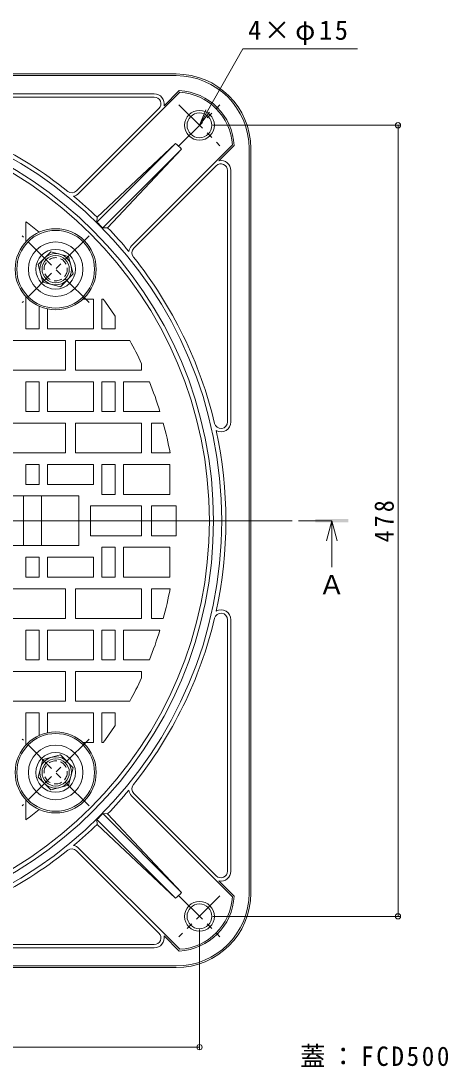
# Model space of a CAD drawing. Units: millimetres, scale not verified. Extents: x -688 to 760, y -541 to 529.
# Drawn here: x -148 to 110, y -105 to 527 of the extents above; entities that cross this region are included whole.
import ezdxf
from ezdxf.enums import TextEntityAlignment as Align

# ---------------------------------------------------------------- set-up
doc = ezdxf.new("R2010")
doc.units = ezdxf.units.MM
doc.header["$LTSCALE"] = 4
doc.header["$PDMODE"] = 32
doc.header["$PDSIZE"] = 3.2
doc.linetypes.add('CHAIN1', pattern=[8, 5, -1, 1, -1])
doc.linetypes.add('DASHED1', pattern=[1.8, 1.2, -0.6])
for name, color, linetype, lineweight in [('8-1', 2, 'Continuous', 9), ('8-2', 3, 'Continuous', 9), ('8-3', 4, 'Continuous', 9), ('8-4', 7, 'Continuous', 9), ('8-5', 7, 'Continuous', 9)]:
    doc.layers.add(name, color=color, linetype=linetype, lineweight=lineweight)
doc.styles.add('ＭＳ ゴシック', font='')
doc.styles.get('ＭＳ ゴシック').set_extended_font_data('MS Gothic')

msp = doc.modelspace()

# ---------------------------------------------------------------- linework, layer by layer
at = {"layer": '8-1'}
for p, q in [((-504.1, 495.424), (-54.1, 495.424)), ((-54.1, 494.424), (-279.1, 494.424)), ((-67.405, 483.424), (-219.292, 483.424)), ((-67.405, 481.424), (-219.292, 481.424)), ((-112.982, 423.363), (-51.986, 484.359)), ((-61.524, 476.234), (-52.377, 485.382)), ((-64.577, 474.596), (-114.396, 424.777)), ((-102.148, 405.912), (-54.546, 453.514)), ((-54.546, 453.514), (-101.998, 408.891)), ((-98.613, 402.377), (-51.011, 449.979)), ((-95.634, 402.526), (-51.011, 449.979)), ((-81.162, 391.543), (-20.166, 452.539)), ((-28.291, 443), (-19.143, 452.148)), ((-10.1, 0.424), (-10.1, 450.424)), ((-9.1, 0.424), (-9.1, 450.424)), ((-79.748, 390.129), (-29.929, 439.948)), ((-23.1, 437.119), (-23.1, 285.233)), ((-21.1, 437.119), (-21.1, 285.233)), ((-102.148, 405.912), (-101.998, 408.891)), ((-98.613, 402.377), (-95.634, 402.526)), ((-23.1, 13.73), (-23.1, 165.616)), ((-21.1, 13.73), (-21.1, 165.616)), ((-81.162, 59.306), (-20.166, -1.69)), ((-79.748, 60.72), (-29.929, 10.901)), ((-102.148, 44.937), (-54.546, -2.665)), ((-102.148, 44.937), (-101.998, 41.958)), ((-98.613, 48.472), (-51.011, 0.87)), ((-98.613, 48.472), (-95.634, 48.322)), ((-95.634, 48.322), (-51.011, 0.87)), ((-54.546, -2.665), (-101.998, 41.958)), ((-64.577, -23.747), (-114.396, 26.072)), ((-112.982, 27.486), (-51.986, -33.51)), ((-28.291, 7.849), (-19.143, -1.299)), ((-67.405, -30.576), (-219.292, -30.576)), ((-61.524, -25.385), (-52.377, -34.533)), ((-67.405, -32.575), (-219.292, -32.575)), ((-54.1, -43.575), (-279.1, -43.575)), ((-504.1, -44.576), (-54.1, -44.576))]:
    msp.add_line(p, q, dxfattribs=at)
at = {"layer": '8-1', "linetype": 'CHAIN1'}
for p, q in [((-52.499, 476.824), (-27.701, 452.025)), ((-52.499, 452.025), (-27.701, 476.824)), ((-27.701, -1.176), (-52.5, -25.975)), ((-52.499, -1.176), (-27.701, -25.975))]:
    msp.add_line(p, q, dxfattribs=at)
at = {"layer": '8-1'}
for centre, radius in [((-40.1, 464.424), 9), ((-40.1, 464.424), 7.5), ((-40.1, -13.576), 9), ((-40.1, -13.576), 7.5)]:
    msp.add_circle(centre, radius, dxfattribs=at)
for centre, radius, start, end in [((-54.1, 450.424), 45, 0, 90), ((-54.1, 450.424), 44, 0, 90), ((-67.405, 477.424), 6, 348.55591, 90), ((-67.405, 477.424), 4, 314.99925, 90), ((-54.1, 450.424), 35, 2.82245, 87.17719), ((-54.1, 450.424), 34, 3.56546, 86.43428), ((-279.1, 225.424), 252.5, 270, 90), ((-279.1, 225.424), 247.5, 270, 90), ((-279.1, 225.424), 255, 51.31754, 76.64882), ((-69.657, 434.868), 24, 39.02087, 50.97913), ((-27.1, 437.119), 6, 0, 101.44409), ((-27.1, 437.119), 4, 0, 135.00075), ((-117.224, 427.606), 4, 231.31795, 315.00075), ((-117.224, 427.606), 6, 279.01062, 315.0005), ((-279.1, 225.424), 255, 46.01115, 50.32047), ((-279.1, 225.424), 252.76, 44.43329, 45.56671), ((-279.1, 225.424), 255, 39.6795, 43.98883), ((-76.919, 387.3), 6, 134.9995, 170.98938), ((-76.919, 387.3), 4, 134.99925, 218.68205), ((-279.1, 225.424), 255, 13.35117, 38.68245), ((-27.1, 285.233), 4, 193.35207, 0), ((-27.1, 285.233), 6, 241.04599, 0), ((-279.1, 225.424), 255, 347.6459, 12.3541), ((-27.1, 165.616), 6, 0, 118.95401), ((-279.1, 225.424), 255, 321.31755, 346.64883), ((-27.1, 165.616), 4, 0, 166.64793), ((-76.919, 63.549), 4, 141.31795, 225.00075), ((-279.1, 225.424), 255, 316.01117, 320.3205), ((-76.919, 63.549), 6, 189.01062, 225.0005), ((-279.1, 225.424), 252.76, 314.43329, 315.56671), ((-279.1, 225.424), 255, 309.67953, 313.98885), ((-279.1, 225.424), 255, 283.35118, 308.68246), ((-117.224, 23.243), 4, 44.99925, 128.68205), ((-117.224, 23.243), 6, 44.9995, 80.98938), ((-27.1, 13.73), 4, 224.99925, 0), ((-27.1, 13.73), 6, 258.55591, 0), ((-69.657, 15.981), 24, 309.02087, 320.97913), ((-54.1, 0.424), 45, 270, 0), ((-54.1, 0.424), 44, 270, 0), ((-54.1, 0.424), 35, 272.82281, 357.17755), ((-54.1, 0.424), 34, 273.56572, 356.43454), ((-67.405, -26.575), 4, 270, 45.00075), ((-67.405, -26.575), 6, 270, 11.44409)]:
    msp.add_arc(centre, radius, start, end, dxfattribs=at)
at = {"layer": '8-2'}
for p, q in [((-145.1, 406.17), (-145.1, 394.043)), ((-145.1, 360.862), (-145.1, 341.425)), ((-137.1, 355.099), (-137.1, 341.425)), ((-110.482, 359.424), (-104.1, 359.424)), ((-104.1, 359.424), (-104.1, 341.425)), ((-99.1, 359.424), (-99.1, 341.425)), ((-99.1, 359.424), (-98.355, 359.424)), ((-132.1, 353.474), (-132.1, 341.425)), ((-91.1, 349.041), (-91.1, 341.425)), ((-145.1, 341.425), (-137.1, 341.425)), ((-132.1, 341.425), (-104.1, 341.425)), ((-99.1, 341.425), (-91.1, 341.425)), ((-115.1, 334.424), (-115.1, 316.425)), ((-115.1, 334.424), (-82.265, 334.424)), ((-161.1, 316.425), (-121.1, 316.425)), ((-115.1, 316.425), (-75.1, 316.425)), ((-75.1, 320.34), (-75.1, 316.425)), ((-145.1, 309.424), (-145.1, 291.424)), ((-132.1, 309.424), (-104.1, 309.424)), ((-132.1, 309.424), (-132.1, 291.424)), ((-104.1, 309.424), (-104.1, 291.424)), ((-99.1, 309.424), (-99.1, 291.424)), ((-86.1, 309.424), (-86.1, 291.424)), ((-86.1, 309.424), (-70.368, 309.424)), ((-145.1, 291.424), (-137.1, 291.424)), ((-132.1, 291.424), (-104.1, 291.424)), ((-99.1, 291.424), (-91.1, 291.424)), ((-86.1, 291.424), (-63.998, 291.424)), ((-115.1, 284.424), (-115.1, 266.425)), ((-69.1, 284.424), (-69.1, 266.425)), ((-69.1, 284.424), (-61.974, 284.424)), ((-161.1, 266.425), (-121.1, 266.425)), ((-115.1, 266.425), (-75.1, 266.425)), ((-69.1, 266.425), (-57.867, 266.425)), ((-145.1, 259.425), (-137.1, 259.425)), ((-145.1, 259.425), (-145.1, 247.424)), ((-137.1, 259.425), (-137.1, 247.424)), ((-132.1, 259.425), (-104.1, 259.425)), ((-104.1, 259.425), (-104.1, 247.424)), ((-99.1, 259.425), (-99.1, 241.424)), ((-86.1, 259.425), (-86.1, 241.424)), ((-145.1, 247.424), (-137.1, 247.424)), ((-169.1, 240.424), (-113.1, 240.424)), ((-146.6, 240.424), (-146.6, 225.424)), ((-135.6, 240.424), (-135.6, 225.424)), ((-113.1, 240.424), (-113.1, 225.424)), ((-99.1, 241.424), (-91.1, 241.424)), ((-86.1, 241.424), (-58.1, 241.424)), ((-106.1, 234.425), (-75.1, 234.425)), ((-106.1, 234.425), (-106.1, 225.424)), ((-75.1, 234.425), (-75.1, 225.424)), ((-69.1, 234.425), (-54.28, 234.425)), ((-69.1, 234.425), (-69.1, 225.424)), ((-146.6, 210.425), (-146.6, 225.424)), ((-135.6, 210.425), (-135.6, 225.424)), ((-113.1, 210.425), (-113.1, 225.424)), ((-106.1, 216.424), (-106.1, 225.424)), ((-75.1, 216.424), (-75.1, 225.424)), ((-69.1, 216.424), (-69.1, 225.424)), ((-106.1, 216.424), (-75.1, 216.424)), ((-69.1, 216.424), (-54.28, 216.424)), ((-169.1, 210.425), (-113.1, 210.425)), ((-99.1, 209.425), (-91.1, 209.425)), ((-99.1, 191.424), (-99.1, 209.425)), ((-86.1, 209.425), (-58.1, 209.425)), ((-86.1, 191.424), (-86.1, 209.425)), ((-145.1, 191.424), (-145.1, 203.425)), ((-145.1, 203.425), (-137.1, 203.425)), ((-137.1, 191.424), (-137.1, 203.425)), ((-104.1, 191.424), (-104.1, 203.425)), ((-145.1, 191.424), (-137.1, 191.424)), ((-132.1, 191.424), (-104.1, 191.424)), ((-161.1, 184.424), (-121.1, 184.424)), ((-115.1, 184.424), (-75.1, 184.424)), ((-115.1, 166.424), (-115.1, 184.424)), ((-69.1, 166.424), (-69.1, 184.424)), ((-69.1, 184.424), (-57.867, 184.424)), ((-69.1, 166.424), (-61.974, 166.424)), ((-145.1, 159.425), (-137.1, 159.425)), ((-145.1, 141.425), (-145.1, 159.425)), ((-132.1, 159.425), (-104.1, 159.425)), ((-132.1, 141.425), (-132.1, 159.425)), ((-104.1, 141.425), (-104.1, 159.425)), ((-99.1, 159.425), (-91.1, 159.425)), ((-99.1, 141.425), (-99.1, 159.425)), ((-86.1, 141.425), (-86.1, 159.425)), ((-86.1, 159.425), (-63.998, 159.425)), ((-132.1, 141.425), (-104.1, 141.425)), ((-86.1, 141.425), (-70.368, 141.425)), ((-161.1, 134.424), (-121.1, 134.424)), ((-115.1, 134.424), (-75.1, 134.424)), ((-115.1, 116.425), (-115.1, 134.424)), ((-75.1, 130.509), (-75.1, 134.424)), ((-115.1, 116.425), (-82.265, 116.425)), ((-145.1, 109.424), (-137.1, 109.424)), ((-145.1, 89.987), (-145.1, 109.424)), ((-137.1, 95.75), (-137.1, 109.424)), ((-132.1, 109.424), (-104.1, 109.424)), ((-132.1, 97.375), (-132.1, 109.424)), ((-104.1, 91.425), (-104.1, 109.424)), ((-99.1, 109.424), (-91.1, 109.424)), ((-99.1, 91.425), (-99.1, 109.424)), ((-91.1, 101.808), (-91.1, 109.424)), ((-110.482, 91.425), (-104.1, 91.425)), ((-99.1, 91.425), (-98.355, 91.425)), ((-145.1, 44.679), (-145.1, 56.806))]:
    msp.add_line(p, q, dxfattribs=at)
at = {"layer": '8-2', "linetype": 'CHAIN1'}
for p, q in [((-106.908, 397.616), (-147.236, 357.289)), ((-106.909, 357.289), (-147.236, 397.616)), ((-571.631, 225.424), (13.431, 225.424)), ((-106.909, 93.56), (-147.236, 53.233)), ((-106.908, 53.233), (-147.236, 93.56))]:
    msp.add_line(p, q, dxfattribs=at)
at = {"layer": '8-2'}
for points in [[(-161.1, 334.424), (-121.1, 334.424), (-121.1, 316.425)], [(-145.1, 309.424), (-137.1, 309.424), (-137.1, 291.424)], [(-99.1, 309.424), (-91.1, 309.424), (-91.1, 291.424)], [(-161.1, 284.424), (-121.1, 284.424), (-121.1, 266.425)], [(-115.1, 284.424), (-75.1, 284.424), (-75.1, 266.425)], [(-132.1, 259.425), (-132.1, 247.424), (-104.1, 247.424)], [(-99.1, 259.425), (-91.1, 259.425), (-91.1, 241.424)], [(-86.1, 259.425), (-58.1, 259.425), (-58.1, 241.424)], [(-99.1, 191.424), (-91.1, 191.424), (-91.1, 209.425)], [(-86.1, 191.424), (-58.1, 191.424), (-58.1, 209.425)], [(-132.1, 191.424), (-132.1, 203.425), (-104.1, 203.425)], [(-161.1, 166.424), (-121.1, 166.424), (-121.1, 184.424)], [(-115.1, 166.424), (-75.1, 166.424), (-75.1, 184.424)], [(-145.1, 141.425), (-137.1, 141.425), (-137.1, 159.425)], [(-99.1, 141.425), (-91.1, 141.425), (-91.1, 159.425)], [(-161.1, 116.425), (-121.1, 116.425), (-121.1, 134.424)]]:
    msp.add_lwpolyline(points, dxfattribs=at)
for centre, radius in [((-279.1, 225.424), 245), ((-127.072, 377.452), 24.5), ((-127.072, 377.452), 23.5), ((-127.072, 377.452), 16.5), ((-127.072, 73.396), 24.5), ((-127.072, 73.396), 23.5), ((-127.072, 73.397), 16.5)]:
    msp.add_circle(centre, radius, dxfattribs=at)
at = {"layer": '8-2', "linetype": 'DASHED1'}
for centre in [(-127.072, 377.452), (-127.072, 73.397)]:
    msp.add_circle(centre, 7, dxfattribs=at)
at = {"layer": '8-2'}
for start, end in [(50.829, 53.44777), (33.32628, 36.55223), (24.95126, 28.97607), (17.0576, 21.92133), (10.49925, 15.20197), (0, 2.29245), (357.70755, 0), (344.79803, 349.50075), (338.07867, 342.9424), (331.02393, 335.04874), (323.44777, 326.67372), (306.55223, 309.171)]:
    msp.add_arc((-279.1, 225.424), 225, start, end, dxfattribs=at)
at = {"layer": '8-3', "color": 2}
for points in [[(-116.476, 374.613), (-119.316, 385.209), (-129.911, 388.048), (-137.668, 380.292), (-134.829, 369.696), (-124.233, 366.857)], [(-129.911, 62.801), (-119.315, 65.64), (-116.476, 76.236), (-124.233, 83.992), (-134.829, 81.153), (-137.668, 70.557)]]:
    msp.add_lwpolyline(points, close=True, dxfattribs=at)
at = {"layer": '8-3'}
for centre in [(-127.072, 377.453), (-127.072, 73.396)]:
    msp.add_circle(centre, 12, dxfattribs=at)
at = {"layer": '8-3', "color": 2}
for centre, radius in [((-127.072, 377.453), 9.5), ((-127.072, 377.453), 8.25), ((-127.072, 73.396), 9.5), ((-127.072, 73.396), 8.25)]:
    msp.add_circle(centre, radius, dxfattribs=at)
at = {"layer": '8-4'}
for p, q in [((81.174, 464.424), (-32.1, 464.424)), ((79.974, 464.424), (79.974, -13.576)), ((81.174, -13.576), (-32.1, -13.576)), ((-40.1, -93.825), (-40.1, -21.576)), ((-518.1, -92.625), (-40.1, -92.625))]:
    msp.add_line(p, q, dxfattribs=at)
at = {"layer": '8-4', "color": 4, "linetype": 'CHAIN1'}
msp.add_line((39.891, 225.424), (-279.1, 225.424), dxfattribs=at)
at = {"layer": '8-4'}
for p in [(79.974, 464.424), (79.974, -13.576), (-40.1, -92.625)]:
    msp.add_point(p, dxfattribs=at)
at = {"layer": '8-5'}
for p, q in [((-13.866, 510.538), (55.45, 510.538)), ((-40.1, 464.424), (-34.063, 472.397))]:
    msp.add_line(p, q, dxfattribs=at)
at = {"layer": '8-5', "color": 4}
for q in [(36.691, 213.424), (39.891, 197.424), (43.091, 213.424)]:
    msp.add_line((39.891, 225.424), q, dxfattribs=at)
at = {"layer": '8-5'}
msp.add_lwpolyline([(-13.866, 510.538), (-40.1, 464.424), (-36.332, 473.687)], dxfattribs=at)
at = {"layer": '8-5', "color": 4}
msp.add_solid([(29.891, 224.424), (49.891, 224.424), (29.891, 226.424), (49.891, 226.424)], dxfattribs=at)

# ---------------------------------------------------------------- texts
at = {"layer": '8-4', "color": 2, "insert": (77.574, 212.424), "char_height": 11.73, "attachment_point": 7, "rotation": 90, "style": 'ＭＳ ゴシック'}
msp.add_mtext('\\T1.27;\\W0.9;478', dxfattribs=at)
at = {"layer": '8-5', "color": 2, "style": 'ＭＳ ゴシック'}
msp.add_text('Ａ', height=11.73, dxfattribs=at).set_placement((31.891, 177.424), align=Align.BOTTOM_LEFT)
at = {"layer": '8-5', "color": 2, "char_height": 11.73, "attachment_point": 7, "style": 'ＭＳ ゴシック'}
for s, insert in [('\\T1.19;4×φ15', (-10.674, 512.909)), ('\\T1.21;\\W0.95;蓋：FCD500', (20.845, -104.66))]:
    msp.add_mtext(s, dxfattribs=dict(at, insert=insert))

doc.saveas('drawing.dxf')
